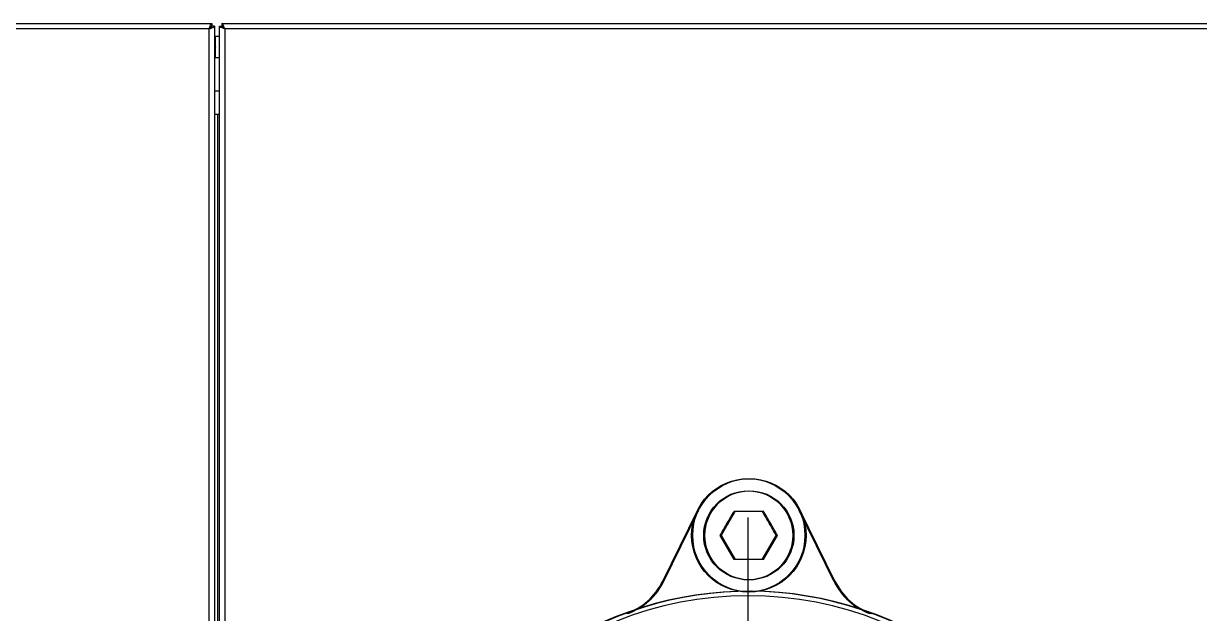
# Model space of a CAD drawing. Extents: x -76427 to 292734, y -42117 to 131250.
# Drawn here: x 12445 to 13045, y 5826 to 6127 of the extents above; entities that cross this region are included whole.
import ezdxf

# ---------------------------------------------------------------- set-up
doc = ezdxf.new("R2010")
doc.units = 0
doc.header["$LTSCALE"] = 10
for name, color, linetype in [('XFM7P10PV$0$U-PV-PIPE-SUS', 252, 'Continuous'), ('XFM7P10PV-200K$0$U-PV-PIPE-SUS', 200, 'Continuous'), ('XFM7Q10PV-200K$0$PV-EQ(200K)', 22, 'Continuous')]:
    doc.layers.add(name, color=color, linetype=linetype)

# ---------------------------------------------------------------- blocks, each defined once
blk = doc.blocks.new('XFM7Q10PV-200K$0$PV-主機 - Mega-V57-CUB_L40')
for p, q in [((917.23, 600.25), (917.23, 1429.75)), ((919.98, 1431.18), (919.98, 598.82)), ((918.65, 597.5), (-918.7, 597.5)), ((-917.27, 600.25), (917.23, 600.25)), ((873.65, 596), (-873.7, 596)), ((459.98, 595), (918.65, 595)), ((873.65, 597.5), (873.65, 596)), ((873.65, 596), (873.65, 595)), ((885.48, 595), (885.48, 597.5)), ((902.43, 595), (902.43, 597.5)), ((902.43, 597), (907.95, 597)), ((908, 597), (913.53, 597)), ((913.53, 597.5), (913.53, 595)), ((918.65, 597.5), (918.65, 598.75)), ((918.65, 595), (918.65, 593.75)), ((919.98, 598.82), (918.73, 598.82)), ((917.23, 592.25), (459.98, 592.25)), ((917.23, -472.25), (917.23, 592.25)), ((919.98, 593.68), (918.73, 593.68)), ((919.98, 593.68), (919.98, -473.68)), ((227.98, 325), (667.98, 325))]:
    blk.add_line(p, q)
blk.add_circle((907.98, 597), 0.025)
blk.add_arc((447.98, 325), 180, 273.82255, 86.17745)
for points, knots in [([(918.65, 598.75), (918.27, 598.75), (917.89, 599.2), (917.5, 599.8), (917.41, 599.94), (917.32, 600.1), (917.23, 600.25)], [0, 0, 0, 0, 1.265256, 1.265256, 1.265256, 1.570796, 1.570796, 1.570796, 1.570796]), ([(917.23, 600.25), (917.56, 599.25), (917.88, 598.28), (918.21, 597.82), (918.36, 597.61), (918.51, 597.5), (918.65, 597.5)], [0, 0, 0, 0, 1.087346, 1.087346, 1.087346, 1.570796, 1.570796, 1.570796, 1.570796]), ([(917.23, 600.25), (917.86, 599.87), (918.47, 599.48), (918.66, 599.1), (918.7, 599.01), (918.73, 598.91), (918.73, 598.82)], [0, 0, 0, 0, 1.265256, 1.265256, 1.265256, 1.570796, 1.570796, 1.570796, 1.570796]), ([(917.23, 600.25), (918.22, 599.92), (919.2, 599.59), (919.66, 599.26), (919.87, 599.11), (919.98, 598.97), (919.98, 598.82)], [0, 0, 0, 0, 1.087346, 1.087346, 1.087346, 1.570796, 1.570796, 1.570796, 1.570796]), ([(917.23, 592.25), (917.56, 593.25), (917.88, 594.22), (918.21, 594.68), (918.36, 594.89), (918.51, 595), (918.65, 595)], [0, 0, 0, 0, 1.087346, 1.087346, 1.087346, 1.570796, 1.570796, 1.570796, 1.570796]), ([(917.23, 592.25), (917.61, 592.88), (917.99, 593.49), (918.38, 593.68), (918.47, 593.73), (918.56, 593.75), (918.65, 593.75)], [0, 0, 0, 0, 1.265256, 1.265256, 1.265256, 1.570796, 1.570796, 1.570796, 1.570796]), ([(918.73, 593.68), (918.73, 593.3), (918.28, 592.91), (917.68, 592.53), (917.53, 592.44), (917.38, 592.34), (917.23, 592.25)], [0, 0, 0, 0, 1.265256, 1.265256, 1.265256, 1.570796, 1.570796, 1.570796, 1.570796]), ([(917.23, 592.25), (918.22, 592.58), (919.2, 592.91), (919.66, 593.24), (919.87, 593.39), (919.98, 593.53), (919.98, 593.68)], [0, 0, 0, 0, 1.087346, 1.087346, 1.087346, 1.570796, 1.570796, 1.570796, 1.570796])]:
    blk.add_open_spline(points, degree=3, knots=knots)
blk = doc.blocks.new('XFM7Q10PV-200K')
at = {"layer": 'XFM7Q10PV-200K$0$PV-EQ(200K)', "rotation": 90}
blk.add_blockref('XFM7Q10PV-200K$0$PV-主機 - Mega-V57-CUB_L40', (13140, 5207.41), dxfattribs=at)
blk = doc.blocks.new('XFM7P10PV-200K')
at = {"layer": 'XFM7P10PV-200K$0$U-PV-PIPE-SUS'}
for p, q in [((12815.6, 5895.12), (12815.6, 5895.12)), ((12815.6, 5895.12), (12815.6, 5895.12)), ((12815.6, 5895.12), (12815.6, 5895.12)), ((12815.6, 5888.92), (12815.6, 5888.92)), ((12771.92, 5842.85), (12789.62, 5878.93)), ((12789.62, 5878.93), (12789.62, 5878.93)), ((12789.62, 5878.93), (12789.62, 5878.93)), ((12808.44, 5878.59), (12808.44, 5878.59)), ((12808.44, 5878.59), (12822.76, 5878.59)), ((12808.44, 5878.59), (12808.44, 5878.59)), ((12841.57, 5878.93), (12841.57, 5878.93)), ((12859.28, 5842.85), (12841.57, 5878.93)), ((12841.57, 5878.93), (12841.57, 5878.93)), ((12801.28, 5866.19), (12801.28, 5866.19)), ((12808.44, 5853.79), (12801.28, 5866.19)), ((12801.28, 5866.19), (12801.28, 5866.19)), ((12822.76, 5853.79), (12829.92, 5866.19)), ((12829.92, 5866.19), (12829.92, 5866.19)), ((12829.92, 5866.19), (12829.92, 5866.19)), ((12808.44, 5853.79), (12808.44, 5853.79)), ((12808.44, 5853.79), (12808.44, 5853.79)), ((12822.76, 5853.79), (12822.76, 5853.79)), ((12822.76, 5853.79), (12822.76, 5853.79)), ((12771.92, 5842.85), (12771.92, 5842.85)), ((12771.92, 5842.85), (12771.92, 5842.85)), ((12815.6, 5843.45), (12815.6, 5843.45)), ((12859.28, 5842.85), (12859.28, 5842.85)), ((12859.28, 5842.85), (12859.28, 5842.85)), ((12815.6, 5837.25), (12815.6, 5837.25)), ((12753.52, 5826.33), (12753.52, 5826.33)), ((12753.52, 5826.33), (12753.52, 5826.33)), ((12877.68, 5826.33), (12877.68, 5826.33)), ((12877.68, 5826.33), (12877.68, 5826.33))]:
    blk.add_line(p, q, dxfattribs=at)
for radius in [28.93, 22.73]:
    blk.add_circle((12815.6, 5866.19), radius, dxfattribs=at)
for centre, radius, start, end in [((12742.23, 5857.41), 33.07, 289.95891, 333.86527), ((12888.97, 5857.41), 33.07, 206.13473, 250.04109), ((12815.6, 5655.39), 182.26, 0, 143.05333)]:
    blk.add_arc(centre, radius, start, end, dxfattribs=at)
for points in [[(12804.86, 5872.39), (12805.48, 5873.45), (12806.69, 5875.55), (12807.86, 5877.59), (12808.44, 5878.59)], [(12826.34, 5872.39), (12825.72, 5873.45), (12824.51, 5875.55), (12823.33, 5877.59), (12822.76, 5878.59)], [(12801.28, 5866.19), (12801.87, 5867.22), (12803.06, 5869.28), (12804.26, 5871.35), (12804.86, 5872.39)], [(12829.92, 5866.19), (12829.32, 5867.22), (12828.13, 5869.28), (12826.94, 5871.35), (12826.34, 5872.39)], [(12815.6, 5853.79), (12814.38, 5853.79), (12811.97, 5853.79), (12809.61, 5853.79), (12808.44, 5853.79)], [(12822.76, 5853.79), (12821.64, 5853.79), (12819.33, 5853.79), (12816.87, 5853.79), (12815.6, 5853.79)]]:
    blk.add_open_spline(points, degree=3, dxfattribs=at)
blk = doc.blocks.new('XFM7P10PV$0$A$C34b3aeec')
at = {"layer": 'XFM7P10PV$0$U-PV-PIPE-SUS'}
for p, q in [((0, 239.73), (0, 239.73)), ((0, 239.73), (0, 239.73)), ((0, 239.73), (0, 239.73)), ((0, 233.53), (0, 233.53)), ((-43.68, 187.46), (-25.97, 223.55)), ((-25.98, 223.55), (-25.98, 223.55)), ((-25.97, 223.55), (-25.97, 223.55)), ((-7.16, 223.2), (-7.16, 223.2)), ((-7.16, 223.2), (7.16, 223.2)), ((-7.16, 223.2), (-7.16, 223.2)), ((25.98, 223.55), (25.98, 223.55)), ((43.68, 187.46), (25.98, 223.55)), ((25.98, 223.55), (25.98, 223.55)), ((-14.32, 210.8), (-14.32, 210.8)), ((-7.16, 198.4), (-14.32, 210.8)), ((-14.32, 210.8), (-14.32, 210.8)), ((7.16, 198.4), (14.32, 210.8)), ((14.32, 210.8), (14.32, 210.8)), ((14.32, 210.8), (14.32, 210.8)), ((-7.16, 198.4), (-7.16, 198.4)), ((-7.16, 198.4), (-7.16, 198.4)), ((7.16, 198.4), (7.16, 198.4)), ((7.16, 198.4), (7.16, 198.4)), ((-43.68, 187.46), (-43.68, 187.46)), ((-43.68, 187.46), (-43.68, 187.46)), ((0, 188.07), (0, 188.07)), ((43.68, 187.46), (43.68, 187.46)), ((43.68, 187.46), (43.68, 187.46)), ((0, 181.87), (0, 181.87)), ((-62.08, 170.94), (-62.08, 170.94)), ((-62.08, 170.94), (-62.08, 170.94)), ((62.08, 170.94), (62.08, 170.94)), ((62.08, 170.94), (62.08, 170.94))]:
    blk.add_line(p, q, dxfattribs=at)
for radius in [28.93, 22.73]:
    blk.add_circle((0, 210.8), radius, dxfattribs=at)
for centre, radius, start, end in [((-73.37, 202.02), 33.07, 289.95891, 333.86527), ((73.37, 202.02), 33.07, 206.13473, 250.04109), ((0, 0), 182.26, 0, 143.05333)]:
    blk.add_arc(centre, radius, start, end, dxfattribs=at)
for points in [[(-10.74, 217), (-10.12, 218.07), (-8.91, 220.17), (-7.74, 222.2), (-7.16, 223.2)], [(10.74, 217), (10.12, 218.07), (8.91, 220.17), (7.74, 222.2), (7.16, 223.2)], [(-14.32, 210.8), (-13.72, 211.83), (-12.53, 213.89), (-11.34, 215.96), (-10.74, 217)], [(14.32, 210.8), (13.72, 211.83), (12.53, 213.89), (11.34, 215.96), (10.74, 217)], [(0, 198.4), (-1.22, 198.4), (-3.63, 198.4), (-5.99, 198.4), (-7.16, 198.4)], [(7.16, 198.4), (6.04, 198.4), (3.73, 198.4), (1.27, 198.4), (0, 198.4)]]:
    blk.add_open_spline(points, degree=3, dxfattribs=at)
blk = doc.blocks.new('XFM7P10PV')
blk.add_blockref('XFM7P10PV$0$A$C34b3aeec', (12815, 5655.39))

msp = doc.modelspace()

# ---------------------------------------------------------------- block references
for name in ['XFM7Q10PV-200K', 'XFM7P10PV', 'XFM7P10PV-200K']:
    msp.add_blockref(name, (0, 0))

doc.saveas('drawing.dxf')
